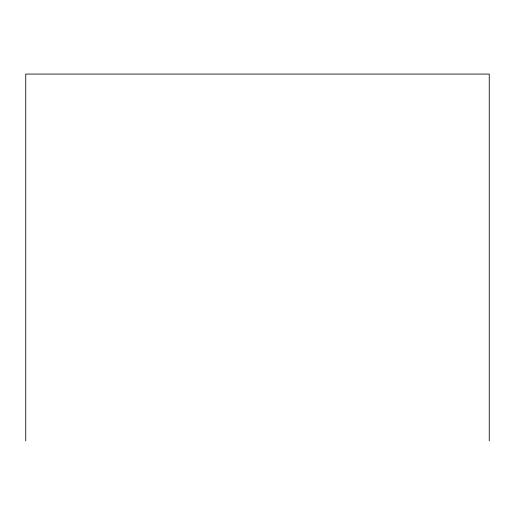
<?xml version="1.0" encoding="UTF-8"?>
<svg xmlns="http://www.w3.org/2000/svg" width="515" height="515" viewBox="0 0 515 515"><rect width="100%" height="100%" fill="white"/><g stroke="black" fill="none" stroke-linecap="round" stroke-linejoin="round"><path stroke-width="0.77" d="M489.25 440.937L489.25 74.063L25.75 74.063L25.75 440.937"/></g></svg>
